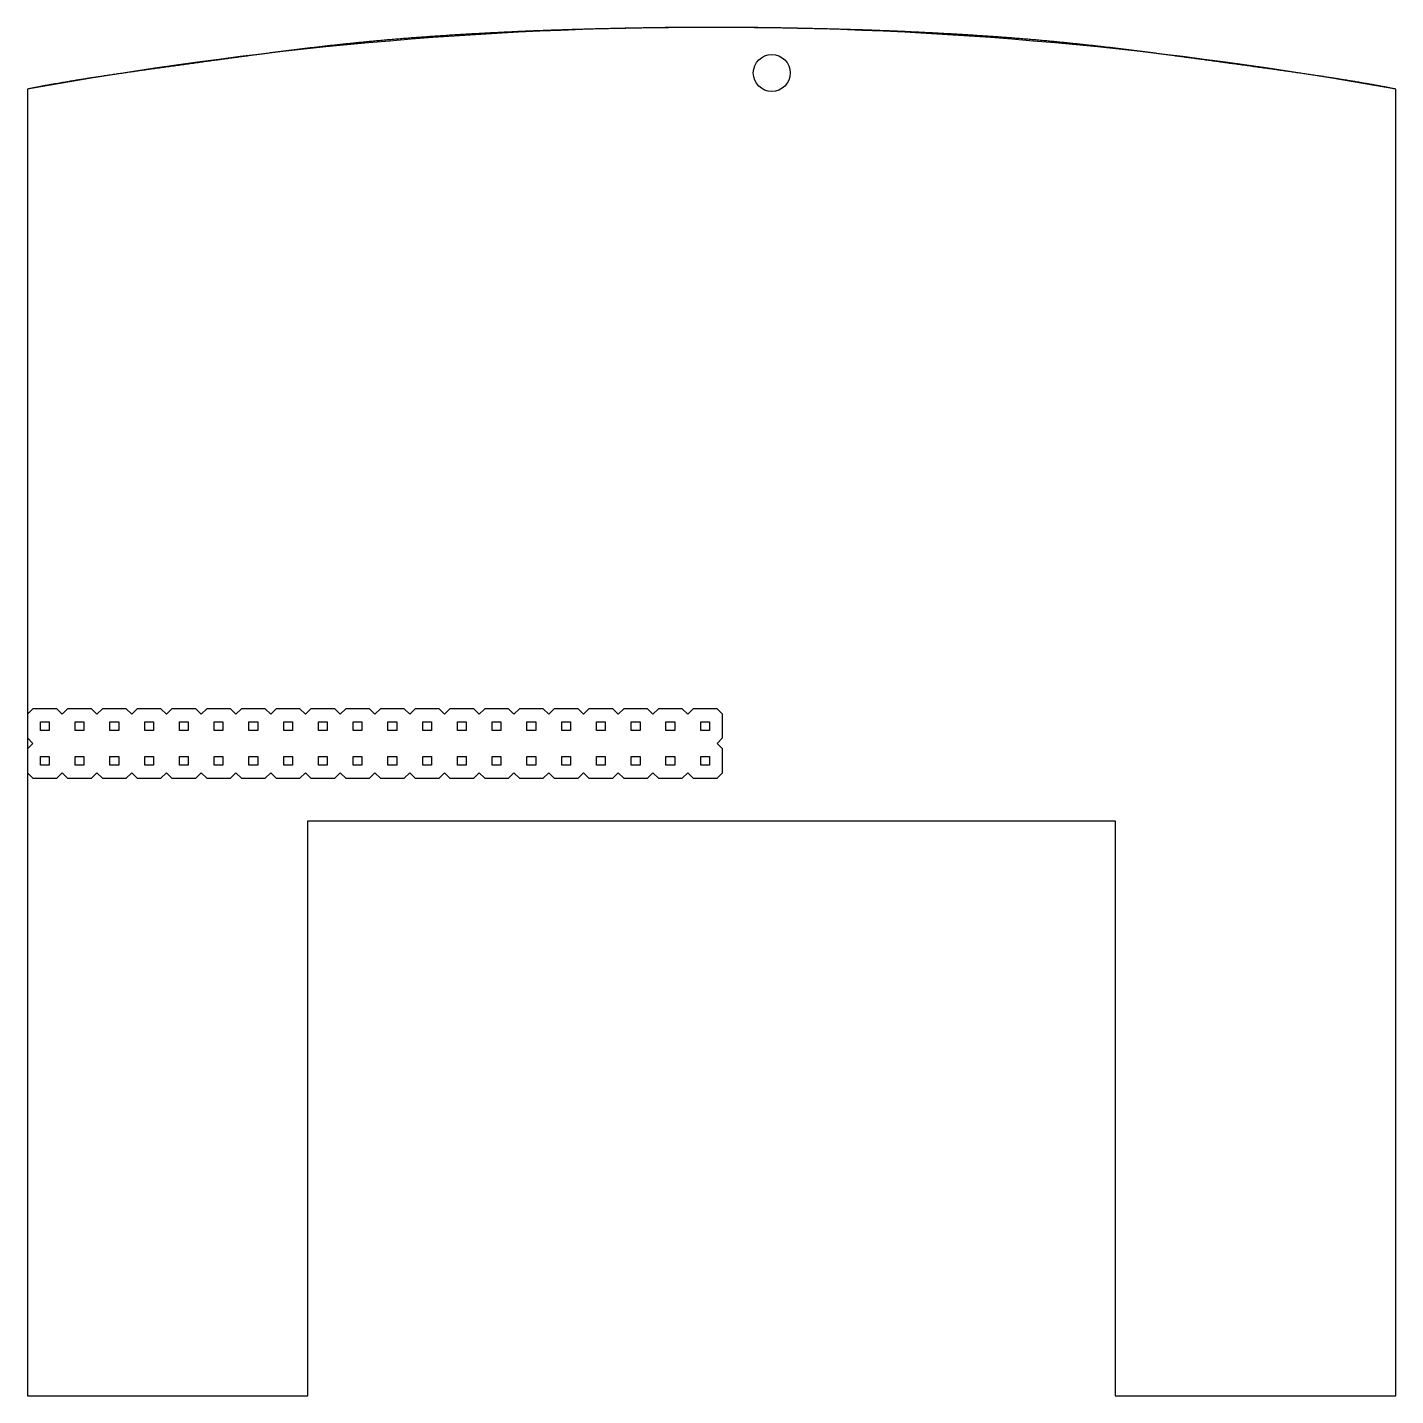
# Model space of a CAD drawing. Header units: millimetres. Extents: x -50 to 50, y -92 to 8.
import ezdxf

# ---------------------------------------------------------------- set-up
doc = ezdxf.new("R2010")
doc.units = ezdxf.units.MM
doc.layers.get('0').update_dxf_attribs({"linetype": 'CONTINUOUS'})

msp = doc.modelspace()

# ---------------------------------------------------------------- linework, layer by layer
for p, q in [((-49.98, 3.97), (-49.98, -91.52)), ((50.02, -91.52), (50.02, 3.97)), ((-29.49, -91.52), (-29.49, -49.51)), ((-29.49, -49.51), (29.52, -49.51)), ((29.52, -49.51), (29.52, -91.52)), ((-49.98, -91.52), (-29.49, -91.52)), ((29.52, -91.52), (50.02, -91.52))]:
    msp.add_line(p, q)
for points in [[(-49.58, -43.85), (-49.98, -44.25), (-49.98, -45.99), (-49.58, -46.39), (-47.84, -46.39), (-47.44, -45.99), (-47.04, -46.39), (-45.3, -46.39), (-44.9, -45.99), (-44.5, -46.39), (-42.76, -46.39), (-42.36, -45.99), (-41.96, -46.39), (-40.22, -46.39), (-39.82, -45.99), (-39.42, -46.39), (-37.68, -46.39), (-37.28, -45.99), (-36.88, -46.39), (-35.14, -46.39), (-34.74, -45.99), (-34.34, -46.39), (-32.6, -46.39), (-32.2, -45.99), (-31.8, -46.39), (-30.06, -46.39), (-29.66, -45.99), (-29.26, -46.39), (-27.52, -46.39), (-27.12, -45.99), (-26.72, -46.39), (-24.98, -46.39), (-24.58, -45.99), (-24.18, -46.39), (-22.44, -46.39), (-22.04, -45.99), (-21.64, -46.39), (-19.9, -46.39), (-19.5, -45.99), (-19.1, -46.39), (-17.36, -46.39), (-16.96, -45.99), (-16.56, -46.39), (-14.82, -46.39), (-14.42, -45.99), (-14.02, -46.39), (-12.28, -46.39), (-11.88, -45.99), (-11.48, -46.39), (-9.74, -46.39), (-9.34, -45.99), (-8.94, -46.39), (-7.2, -46.39), (-6.8, -45.99), (-6.4, -46.39), (-4.66, -46.39), (-4.26, -45.99), (-3.86, -46.39), (-2.12, -46.39), (-1.72, -45.99), (-1.32, -46.39), (0.42, -46.39), (0.82, -45.99), (0.82, -44.25), (0.42, -43.85), (0.82, -43.45), (0.82, -41.71), (0.42, -41.31), (-1.32, -41.31), (-1.72, -41.71), (-2.12, -41.31), (-3.86, -41.31), (-4.26, -41.71), (-4.66, -41.31), (-6.4, -41.31), (-6.8, -41.71), (-7.2, -41.31), (-8.94, -41.31), (-9.34, -41.71), (-9.74, -41.31), (-11.48, -41.31), (-11.88, -41.71), (-12.28, -41.31), (-14.02, -41.31), (-14.42, -41.71), (-14.82, -41.31), (-16.56, -41.31), (-16.96, -41.71), (-17.36, -41.31), (-19.1, -41.31), (-19.5, -41.71), (-19.9, -41.31), (-21.64, -41.31), (-22.04, -41.71), (-22.44, -41.31), (-24.18, -41.31), (-24.58, -41.71), (-24.98, -41.31), (-26.72, -41.31), (-27.12, -41.71), (-27.52, -41.31), (-29.26, -41.31), (-29.66, -41.71), (-30.06, -41.31), (-31.8, -41.31), (-32.2, -41.71), (-32.6, -41.31), (-34.34, -41.31), (-34.74, -41.71), (-35.14, -41.31), (-36.88, -41.31), (-37.28, -41.71), (-37.68, -41.31), (-39.42, -41.31), (-39.82, -41.71), (-40.22, -41.31), (-41.96, -41.31), (-42.36, -41.71), (-42.76, -41.31), (-44.5, -41.31), (-44.9, -41.71), (-45.3, -41.31), (-47.04, -41.31), (-47.44, -41.71), (-47.84, -41.31), (-49.58, -41.31), (-49.98, -41.71), (-49.98, -43.45)], [(-48.39, -42.26), (-48.39, -42.9), (-49.03, -42.9), (-49.03, -42.26)], [(-45.85, -42.26), (-45.85, -42.9), (-46.49, -42.9), (-46.49, -42.26)], [(-43.31, -42.26), (-43.31, -42.9), (-43.95, -42.9), (-43.95, -42.26)], [(-40.77, -42.26), (-40.77, -42.9), (-41.41, -42.9), (-41.41, -42.26)], [(-38.23, -42.26), (-38.23, -42.9), (-38.87, -42.9), (-38.87, -42.26)], [(-35.69, -42.26), (-35.69, -42.9), (-36.33, -42.9), (-36.33, -42.26)], [(-33.15, -42.26), (-33.15, -42.9), (-33.79, -42.9), (-33.79, -42.26)], [(-30.61, -42.26), (-30.61, -42.9), (-31.25, -42.9), (-31.25, -42.26)], [(-28.07, -42.26), (-28.07, -42.9), (-28.71, -42.9), (-28.71, -42.26)], [(-25.53, -42.26), (-25.53, -42.9), (-26.17, -42.9), (-26.17, -42.26)], [(-22.99, -42.26), (-22.99, -42.9), (-23.63, -42.9), (-23.63, -42.26)], [(-20.45, -42.26), (-20.45, -42.9), (-21.09, -42.9), (-21.09, -42.26)], [(-17.91, -42.26), (-17.91, -42.9), (-18.55, -42.9), (-18.55, -42.26)], [(-15.37, -42.26), (-15.37, -42.9), (-16.01, -42.9), (-16.01, -42.26)], [(-12.83, -42.26), (-12.83, -42.9), (-13.47, -42.9), (-13.47, -42.26)], [(-10.29, -42.26), (-10.29, -42.9), (-10.93, -42.9), (-10.93, -42.26)], [(-7.75, -42.26), (-7.75, -42.9), (-8.39, -42.9), (-8.39, -42.26)], [(-5.21, -42.26), (-5.21, -42.9), (-5.85, -42.9), (-5.85, -42.26)], [(-2.67, -42.26), (-2.67, -42.9), (-3.31, -42.9), (-3.31, -42.26)], [(-0.13, -42.26), (-0.13, -42.9), (-0.77, -42.9), (-0.77, -42.26)], [(-48.39, -44.8), (-48.39, -45.44), (-49.03, -45.44), (-49.03, -44.8)], [(-45.85, -44.8), (-45.85, -45.44), (-46.49, -45.44), (-46.49, -44.8)], [(-43.31, -44.8), (-43.31, -45.44), (-43.95, -45.44), (-43.95, -44.8)], [(-40.77, -44.8), (-40.77, -45.44), (-41.41, -45.44), (-41.41, -44.8)], [(-38.23, -44.8), (-38.23, -45.44), (-38.87, -45.44), (-38.87, -44.8)], [(-35.69, -44.8), (-35.69, -45.44), (-36.33, -45.44), (-36.33, -44.8)], [(-33.15, -44.8), (-33.15, -45.44), (-33.79, -45.44), (-33.79, -44.8)], [(-30.61, -44.8), (-30.61, -45.44), (-31.25, -45.44), (-31.25, -44.8)], [(-28.07, -44.8), (-28.07, -45.44), (-28.71, -45.44), (-28.71, -44.8)], [(-25.53, -44.8), (-25.53, -45.44), (-26.17, -45.44), (-26.17, -44.8)], [(-22.99, -44.8), (-22.99, -45.44), (-23.63, -45.44), (-23.63, -44.8)], [(-20.45, -44.8), (-20.45, -45.44), (-21.09, -45.44), (-21.09, -44.8)], [(-17.91, -44.8), (-17.91, -45.44), (-18.55, -45.44), (-18.55, -44.8)], [(-15.37, -44.8), (-15.37, -45.44), (-16.01, -45.44), (-16.01, -44.8)], [(-12.83, -44.8), (-12.83, -45.44), (-13.47, -45.44), (-13.47, -44.8)], [(-10.29, -44.8), (-10.29, -45.44), (-10.93, -45.44), (-10.93, -44.8)], [(-7.75, -44.8), (-7.75, -45.44), (-8.39, -45.44), (-8.39, -44.8)], [(-5.21, -44.8), (-5.21, -45.44), (-5.85, -45.44), (-5.85, -44.8)], [(-2.67, -44.8), (-2.67, -45.44), (-3.31, -45.44), (-3.31, -44.8)], [(-0.13, -44.8), (-0.13, -45.44), (-0.77, -45.44), (-0.77, -44.8)]]:
    msp.add_lwpolyline(points, close=True)
msp.add_circle((4.42, 5.15), 1.35)
msp.add_arc((0.02, -270.62), 279.1, 79.6801, 100.3199)
for points, knots in [([(0.02, 8.48), (-0.65, 8.48), (-2.03, 8.48), (-4.23, 8.46), (-7.38, 8.4), (-11.56, 8.29), (-15.78, 8.11), (-19.88, 7.87), (-23.73, 7.58), (-27.34, 7.22), (-30.79, 6.81), (-34.23, 6.35), (-37.82, 5.86), (-41.65, 5.33), (-44.91, 4.87), (-47.43, 4.46), (-49.11, 4.15), (-49.96, 3.97), (-49.98, 3.97)], [-1, -1, -1, -1, -1, -1, -0.9714286, -0.9428571, -0.9142857, -0.8857143, -0.8571429, -0.8285714, -0.8, -0.7714286, -0.7428571, -0.7142857, -0.6857143, -0.6571429, -0.6285714, -0.6279024, -0.6279024, -0.6279024, -0.6279024, -0.6279024, -0.6279024]), ([(50.02, 3.97), (50, 3.97), (49.14, 4.15), (47.46, 4.46), (44.94, 4.87), (41.68, 5.33), (37.85, 5.86), (34.27, 6.35), (30.82, 6.81), (27.37, 7.22), (23.77, 7.58), (19.91, 7.87), (15.82, 8.11), (11.59, 8.29), (7.41, 8.4), (4.26, 8.46), (2.06, 8.48), (0.68, 8.48), (0.02, 8.48)], [0.6279024, 0.6279024, 0.6279024, 0.6279024, 0.6279024, 0.6279024, 0.6285714, 0.6571429, 0.6857143, 0.7142857, 0.7428571, 0.7714286, 0.8, 0.8285714, 0.8571429, 0.8857143, 0.9142857, 0.9428571, 0.9714286, 1, 1, 1, 1, 1, 1])]:
    msp.add_open_spline(points, degree=5, knots=knots)

doc.saveas('drawing.dxf')
